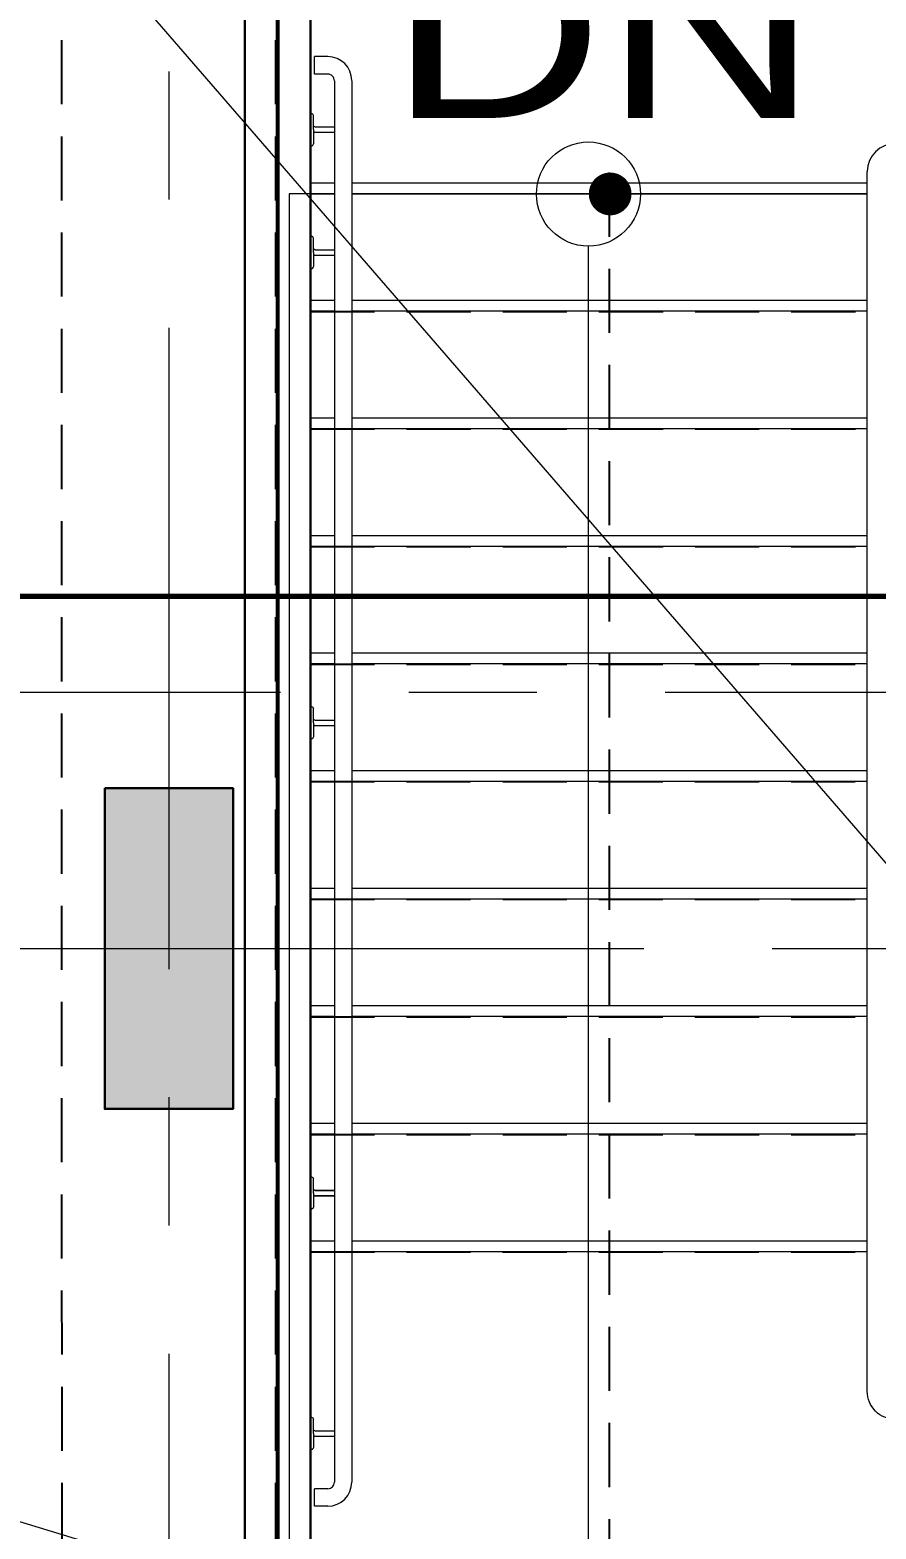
# Model space of a CAD drawing. Header units: inches. Extents: x -26575 to 27, y -11337 to 2257.
# Drawn here: x -22154 to -22074.8, y 848.8 to 989.1 of the extents above; entities that cross this region are included whole.
import ezdxf
from ezdxf import colors
from ezdxf.entities.mleader import LeaderData, LeaderLine
from ezdxf.enums import TextEntityAlignment as Align
from ezdxf.math import Vec2, Vec3

# ---------------------------------------------------------------- set-up
doc = ezdxf.new("R2010")
doc.units = ezdxf.units.IN
doc.header["$LTSCALE"] = 48
doc.header["$MEASUREMENT"] = 0
for name, pattern in [('A106$0$CENTER', [2, 1.25, -0.25, 0.25, -0.25]), ('A112$0$CENTER', [2, 1.25, -0.25, 0.25, -0.25]), ('NB - 12th floor_plan$0$HIDDEN2', [0.1875, 0.125, -0.0625])]:
    doc.linetypes.add(name, pattern=pattern)
for name, color, linetype in [('A106$0$A-ANNO-TEXT', 8, 'Continuous'), ('A106$0$A-AREA-IDEN', 8, 'Continuous'), ('A106$0$A-FLOR-HRAL', 8, 'Continuous'), ('A106$0$A-FLOR-OPENING', 8, 'Continuous'), ('A106$0$A-FLOR-STRS', 8, 'Continuous'), ('A106$0$A-GRID-GRDP0-15', 8, 'Continuous'), ('A106$0$A-WALL-FULL-INTR', 8, 'Continuous'), ('A106$0$bc105-11 - A-WALL-FIRE', 8, 'Continuous'), ('A112$0$A-ANNO-IDEN', 8, 'Continuous'), ('A112$0$A-ANNO-PATT-1-12', 8, 'Continuous'), ('A112$0$A-FLOR-HRAL', 8, 'Continuous'), ('A112$0$A-FLOR-SLAB', 8, 'Continuous'), ('A112$0$A-FLOR-STRS', 8, 'Continuous'), ('A112$0$A-GRID-GRDP0-15', 8, 'Continuous'), ('A112$0$A-WALL-FULL-INTR', 8, 'Continuous'), ('A112$0$bc112 - A-WALL-FIRE', 8, 'Continuous'), ('A112$0$Level 20', 8, 'Continuous'), ('A612$0$A-COLS-COL1-12', 8, 'Continuous'), ('E-FIRE', 234, 'Continuous'), ('E-TEXT', 6, 'Continuous'), ('NB - 12th floor_plan$0$STCBEAMS', 1, 'NB - 12th floor_plan$0$HIDDEN2'), ('NB - 12th floor_plan$0$STCCOLS1', 1, 'NB - 12th floor_plan$0$HIDDEN2'), ('NB - 12th floor_plan$0$STSTAIRS1', 1, 'NB - 12th floor_plan$0$HIDDEN2'), ('XREF', 7, 'Continuous')]:
    doc.layers.add(name, color=color, linetype=linetype)
doc.layers.add('E-Fire-Covr', color=240, linetype='Continuous', lineweight=70, plot=False)
doc.styles.add('A106$0$style-Arial', font='arial.ttf')
doc.styles.add('MAMEP ANNO', font='arial.ttf', dxfattribs={"height": 0.078125})
doc.styles.get("Standard").update_dxf_attribs({"font": 'simplex.shx'})

# ---------------------------------------------------------------- blocks, each defined once
blk = doc.blocks.new('*U336')
at = {"layer": 'A106$0$A-FLOR-HRAL', "linetype": 'Continuous', "lineweight": 0}
for p, q in [((-1.1, 1.5), (-1.04, 1.5)), ((-1.1, 1.5), (-1.1, -1.5)), ((-0.86, -0.01), (-0.86, 1.32)), ((-0.73, 0.24), (1.11, 0.24)), ((-0.86, -0.01), (-0.86, -1.32)), ((-0.73, -0.26), (1.11, -0.26)), ((-1.1, -1.5), (-1.04, -1.5))]:
    blk.add_line(p, q, dxfattribs=at)
at = {"layer": 'A106$0$A-FLOR-HRAL', "linetype": 'Continuous', "lineweight": 0, "extrusion": (0, 0, -1)}
for centre, radius, start, end in [((1.04, 1.32), 0.188, 90, 180), ((0.73, 0.37), 0.125, 270, 0), ((1.04, -1.32), 0.188, 180, 270)]:
    blk.add_arc(centre, radius, start, end, dxfattribs=at)
at = {"layer": 'A106$0$A-FLOR-HRAL', "linetype": 'Continuous', "lineweight": 0}
blk.add_arc((-0.73, -0.38), 0.125, 90, 180, dxfattribs=at)
blk = doc.blocks.new('*U335')
at = {"layer": 'A106$0$A-FLOR-HRAL', "linetype": 'Continuous', "lineweight": 0}
for p, q in [((-1.1, 1.5), (-1.04, 1.5)), ((-1.1, -1.5), (-1.1, 1.5)), ((-0.86, 0.01), (-0.86, 1.32)), ((-0.86, 0.01), (-0.86, -1.32)), ((-0.73, 0.26), (1.11, 0.26)), ((-0.73, -0.24), (1.11, -0.24)), ((-1.1, -1.5), (-1.04, -1.5))]:
    blk.add_line(p, q, dxfattribs=at)
for centre, radius, start, end in [((-1.04, 1.32), 0.188, 0, 90), ((-1.04, -1.32), 0.188, 270, 0), ((-0.73, -0.37), 0.125, 90, 180)]:
    blk.add_arc(centre, radius, start, end, dxfattribs=at)
at = {"layer": 'A106$0$A-FLOR-HRAL', "linetype": 'Continuous', "lineweight": 0, "extrusion": (0, 0, -1)}
blk.add_arc((0.73, 0.38), 0.125, 270, 0, dxfattribs=at)
blk = doc.blocks.new('A106')
at = {"layer": 'A106$0$A-ANNO-TEXT', "lineweight": 13}
blk.add_line((-22101.75, 839.47), (-22101.75, 968.89), dxfattribs=at)
blk.add_circle((-22101.75, 973.76), 4.87, dxfattribs=at)
at = {"layer": 'A106$0$A-AREA-IDEN', "lineweight": 0, "elevation": 0.21, "flags": 128}
blk.add_lwpolyline([(-22242.88, 858.82), (-22185.36, 858.82), (-21966.09, 791.85)], dxfattribs=at)
at = {"layer": 'A106$0$A-FLOR-HRAL', "lineweight": 13}
for p, q in [((-22127.4, 984.97), (-22127.4, 986.62)), ((-22126.15, 986.62), (-22127.4, 986.62)), ((-22126.15, 984.97), (-22127.4, 984.97)), ((-22125.52, 984.34), (-22125.52, 853.23)), ((-22123.9, 984.34), (-22123.9, 853.23)), ((-22075.65, 861.73), (-22075.65, 975.86)), ((-22127.4, 850.98), (-22127.4, 852.61)), ((-22126.15, 852.61), (-22127.4, 852.61)), ((-22126.15, 850.98), (-22127.4, 850.98))]:
    blk.add_line(p, q, dxfattribs=at)
for centre, radius, start, end in [((-22126.15, 984.37), 2.25, 0.1265, 90), ((-22126.15, 984.35), 0.625, 359.7619, 90), ((-22073.02, 975.86), 2.63, 90, 179.983), ((-22126.15, 853.23), 0.625, 270, 360), ((-22126.15, 853.23), 2.25, 270, 360)]:
    blk.add_arc(centre, radius, start, end, dxfattribs=at)
at = {"layer": 'A106$0$A-FLOR-HRAL', "lineweight": 13, "extrusion": (0, 0, -1)}
blk.add_arc((22073.02, 861.73), 2.63, 270, 0.0009, dxfattribs=at)
at = {"layer": 'A106$0$A-FLOR-OPENING', "lineweight": 0}
for p, q in [((-22129.77, 973.79), (-22129.77, 805.79)), ((-22127.77, 973.79), (-22129.77, 973.79)), ((-22127.77, 973.79), (-22125.52, 973.79)), ((-22123.9, 973.79), (-22075.65, 973.79))]:
    blk.add_line(p, q, dxfattribs=at)
at = {"layer": 'A106$0$A-FLOR-STRS', "lineweight": 0}
for p, q in [((-22125.52, 974.79), (-22127.77, 974.79)), ((-22075.65, 974.79), (-22123.9, 974.79)), ((-22125.52, 963.79), (-22127.77, 963.79)), ((-22075.65, 963.79), (-22123.9, 963.79)), ((-22125.52, 952.79), (-22127.77, 952.79)), ((-22075.65, 952.79), (-22123.9, 952.79)), ((-22125.52, 941.79), (-22127.77, 941.79)), ((-22075.65, 941.79), (-22123.9, 941.79)), ((-22125.52, 930.79), (-22127.77, 930.79)), ((-22075.65, 930.79), (-22123.9, 930.79)), ((-22125.52, 919.79), (-22127.77, 919.79)), ((-22075.65, 919.79), (-22123.9, 919.79)), ((-22125.52, 908.79), (-22127.77, 908.79)), ((-22075.65, 908.79), (-22123.9, 908.79)), ((-22125.52, 897.79), (-22127.77, 897.79)), ((-22075.65, 897.79), (-22123.9, 897.79)), ((-22125.52, 886.79), (-22127.77, 886.79)), ((-22075.65, 886.79), (-22123.9, 886.79)), ((-22125.52, 875.79), (-22127.77, 875.79)), ((-22075.65, 875.79), (-22123.9, 875.79))]:
    blk.add_line(p, q, dxfattribs=at)
at = {"layer": 'A106$0$A-FLOR-STRS', "lineweight": 13}
for p, q in [((-22125.52, 973.79), (-22127.77, 973.79)), ((-22125.52, 973.79), (-22127.77, 973.79)), ((-22075.65, 973.79), (-22123.9, 973.79)), ((-22125.52, 962.79), (-22127.77, 962.79)), ((-22075.65, 962.79), (-22123.9, 962.79)), ((-22125.52, 951.79), (-22127.77, 951.79)), ((-22075.65, 951.79), (-22123.9, 951.79)), ((-22125.52, 940.79), (-22127.77, 940.79)), ((-22075.65, 940.79), (-22123.9, 940.79)), ((-22125.52, 929.79), (-22127.77, 929.79)), ((-22075.65, 929.79), (-22123.9, 929.79)), ((-22125.52, 918.79), (-22127.65, 918.79)), ((-22075.65, 918.79), (-22123.9, 918.79)), ((-22125.52, 907.79), (-22127.77, 907.79)), ((-22075.65, 907.79), (-22123.9, 907.79)), ((-22125.52, 896.79), (-22127.77, 896.79)), ((-22075.65, 896.79), (-22123.9, 896.79)), ((-22125.52, 885.79), (-22127.77, 885.79)), ((-22075.65, 885.79), (-22123.9, 885.79)), ((-22125.52, 874.79), (-22127.77, 874.79)), ((-22075.65, 874.79), (-22123.9, 874.79))]:
    blk.add_line(p, q, dxfattribs=at)
at = {"layer": 'A106$0$A-GRID-GRDP0-15', "linetype": 'A106$0$CENTER', "lineweight": 0}
for p, q in [((-22141.02, 2113.24), (-22141.02, -676.9)), ((-24110.57, 927.16), (-20437.54, 927.16)), ((-23884.56, 903.16), (-20364.93, 903.16))]:
    blk.add_line(p, q, dxfattribs=at)
at = {"layer": 'A106$0$A-WALL-FULL-INTR', "lineweight": 30}
for p, q in [((-22127.77, 1029.79), (-22127.77, 807.79)), ((-22133.9, 1009.17), (-22133.9, 775.04))]:
    blk.add_line(p, q, dxfattribs=at)
at = {"layer": 'A106$0$bc105-11 - A-WALL-FIRE', "lineweight": 53}
blk.add_line((-22130.84, 1009.17), (-22130.84, 805.94), dxfattribs=at)
at = {"layer": 'A106$0$A-FLOR-HRAL', "lineweight": 0}
for name, p in [('*U335', (-22126.64, 979.78)), ('*U335', (-22126.64, 968.29)), ('*U336', (-22126.64, 924.29)), ('*U336', (-22126.64, 880.29)), ('*U336', (-22126.64, 857.79))]:
    blk.add_blockref(name, p, dxfattribs=at)
at = {"layer": 'A106$0$A-ANNO-TEXT', "lineweight": 13, "style": 'A106$0$style-Arial', "width": 1.246875}
blk.add_text('DN', height=16, dxfattribs=at).set_placement((-22120.46, 980.88, 0.21))
blk = doc.blocks.new('A112')
at = {"layer": 'A112$0$A-ANNO-IDEN', "lineweight": 0, "elevation": 0.21, "flags": 128}
blk.add_lwpolyline([(-22258.29, 1071.71), (-22213.02, 1071.71), (-21973.19, 794.86)], dxfattribs=at)
at = {"layer": 'A112$0$A-ANNO-PATT-1-12', "lineweight": 30, "extrusion": (0, 0, -1)}
blk.add_solid([(22147.02, 888.16), (22135.02, 888.16), (22147.02, 918.16), (22135.02, 918.16)], dxfattribs=at)
at = {"layer": 'A112$0$A-FLOR-HRAL', "lineweight": 13}
for p, q in [((-22127.4, 984.97), (-22127.4, 986.62)), ((-22126.15, 986.62), (-22127.4, 986.62)), ((-22126.15, 984.97), (-22127.4, 984.97)), ((-22125.52, 984.34), (-22125.52, 853.23)), ((-22123.9, 984.34), (-22123.9, 853.23)), ((-22075.65, 861.73), (-22075.65, 975.86)), ((-22127.4, 850.98), (-22127.4, 852.61)), ((-22126.15, 852.61), (-22127.4, 852.61)), ((-22126.15, 850.98), (-22127.4, 850.98))]:
    blk.add_line(p, q, dxfattribs=at)
at = {"layer": 'A112$0$A-FLOR-HRAL', "lineweight": 0}
for p, q in [((-22127.73, 981.28), (-22127.68, 981.28)), ((-22127.73, 978.28), (-22127.73, 981.28)), ((-22127.49, 979.79), (-22127.49, 981.1)), ((-22127.49, 979.79), (-22127.49, 978.46)), ((-22127.37, 980.04), (-22125.52, 980.04)), ((-22127.37, 979.54), (-22125.52, 979.54)), ((-22127.73, 978.28), (-22127.68, 978.28)), ((-22127.73, 969.8), (-22127.68, 969.8)), ((-22127.73, 966.79), (-22127.73, 969.8)), ((-22127.49, 968.3), (-22127.49, 969.61)), ((-22127.49, 968.3), (-22127.49, 966.98)), ((-22127.37, 968.55), (-22125.52, 968.55)), ((-22127.37, 968.05), (-22125.52, 968.05)), ((-22127.73, 966.79), (-22127.68, 966.79)), ((-22127.73, 925.8), (-22127.68, 925.8)), ((-22127.73, 925.8), (-22127.73, 922.79)), ((-22127.49, 924.29), (-22127.49, 925.61)), ((-22127.37, 924.54), (-22125.52, 924.54)), ((-22127.49, 924.29), (-22127.49, 922.98)), ((-22127.37, 924.04), (-22125.52, 924.04)), ((-22127.73, 922.79), (-22127.68, 922.79)), ((-22127.73, 881.8), (-22127.68, 881.8)), ((-22127.73, 881.8), (-22127.73, 878.79)), ((-22127.49, 880.29), (-22127.49, 881.61)), ((-22127.49, 880.29), (-22127.49, 878.98)), ((-22127.37, 880.54), (-22125.52, 880.54)), ((-22127.37, 880.04), (-22125.52, 880.04)), ((-22127.73, 878.79), (-22127.68, 878.79)), ((-22127.73, 859.3), (-22127.68, 859.3)), ((-22127.73, 859.3), (-22127.73, 856.29)), ((-22127.49, 857.79), (-22127.49, 859.11)), ((-22127.49, 857.79), (-22127.49, 856.48)), ((-22127.37, 858.04), (-22125.52, 858.04)), ((-22127.37, 857.54), (-22125.52, 857.54)), ((-22127.73, 856.29), (-22127.68, 856.29))]:
    blk.add_line(p, q, dxfattribs=at)
at = {"layer": 'A112$0$A-FLOR-HRAL', "lineweight": 13}
for centre, radius, start, end in [((-22126.15, 984.37), 2.25, 0.1265, 90), ((-22126.15, 984.35), 0.625, 359.7619, 90), ((-22073.02, 975.86), 2.63, 90, 179.983), ((-22126.15, 853.23), 0.625, 270, 360), ((-22126.15, 853.23), 2.25, 270, 360)]:
    blk.add_arc(centre, radius, start, end, dxfattribs=at)
at = {"layer": 'A112$0$A-FLOR-HRAL', "lineweight": 0}
for centre, radius, start, end in [((-22127.68, 981.1), 0.188, 0, 90), ((-22127.37, 979.41), 0.125, 90, 180), ((-22127.68, 978.46), 0.188, 270, 0), ((-22127.68, 969.61), 0.188, 0, 90), ((-22127.37, 967.93), 0.125, 90, 180), ((-22127.68, 966.98), 0.188, 270, 0), ((-22127.37, 923.91), 0.125, 90, 180), ((-22127.37, 879.91), 0.125, 90, 180), ((-22127.37, 857.41), 0.125, 90, 180)]:
    blk.add_arc(centre, radius, start, end, dxfattribs=at)
at = {"layer": 'A112$0$A-FLOR-HRAL', "lineweight": 0, "extrusion": (0, 0, -1)}
for centre, radius, start, end in [((22127.37, 980.16), 0.125, 270, 0), ((22127.37, 968.68), 0.125, 270, 0), ((22127.68, 925.61), 0.188, 90, 180), ((22127.37, 924.66), 0.125, 270, 0), ((22127.68, 922.98), 0.188, 180, 270), ((22127.68, 881.61), 0.188, 90, 180), ((22127.37, 880.66), 0.125, 270, 0), ((22127.68, 878.98), 0.188, 180, 270), ((22127.68, 859.11), 0.188, 90, 180), ((22127.37, 858.16), 0.125, 270, 0), ((22127.68, 856.48), 0.188, 180, 270)]:
    blk.add_arc(centre, radius, start, end, dxfattribs=at)
at = {"layer": 'A112$0$A-FLOR-HRAL', "lineweight": 13, "extrusion": (0, 0, -1)}
blk.add_arc((22073.02, 861.73), 2.63, 270, 0.0009, dxfattribs=at)
at = {"layer": 'A112$0$A-FLOR-SLAB', "lineweight": 0}
for p, q in [((-22129.77, 973.79), (-22129.77, 805.79)), ((-22127.77, 973.79), (-22129.77, 973.79))]:
    blk.add_line(p, q, dxfattribs=at)
at = {"layer": 'A112$0$A-FLOR-STRS', "lineweight": 0}
for p, q in [((-22125.52, 974.79), (-22127.77, 974.79)), ((-22075.65, 974.79), (-22123.9, 974.79)), ((-22125.52, 963.79), (-22127.77, 963.79)), ((-22075.65, 963.79), (-22123.9, 963.79)), ((-22125.52, 952.79), (-22127.77, 952.79)), ((-22075.65, 952.79), (-22123.9, 952.79)), ((-22125.52, 941.79), (-22127.77, 941.79)), ((-22075.65, 941.79), (-22123.9, 941.79)), ((-22125.52, 930.79), (-22127.77, 930.79)), ((-22075.65, 930.79), (-22123.9, 930.79)), ((-22125.52, 919.79), (-22127.77, 919.79)), ((-22075.65, 919.79), (-22123.9, 919.79)), ((-22125.52, 908.79), (-22127.77, 908.79)), ((-22075.65, 908.79), (-22123.9, 908.79)), ((-22125.52, 897.79), (-22127.77, 897.79)), ((-22075.65, 897.79), (-22123.9, 897.79)), ((-22075.65, 886.79), (-22123.9, 886.79)), ((-22075.65, 875.79), (-22123.9, 875.79))]:
    blk.add_line(p, q, dxfattribs=at)
at = {"layer": 'A112$0$A-FLOR-STRS', "lineweight": 13}
for p, q in [((-22125.52, 973.79), (-22127.77, 973.79)), ((-22125.52, 973.79), (-22127.77, 973.79)), ((-22075.65, 973.79), (-22123.9, 973.79)), ((-22125.52, 962.79), (-22127.77, 962.79)), ((-22075.65, 962.79), (-22123.9, 962.79)), ((-22125.52, 951.79), (-22127.77, 951.79)), ((-22075.65, 951.79), (-22123.9, 951.79)), ((-22125.52, 940.79), (-22127.77, 940.79)), ((-22075.65, 940.79), (-22123.9, 940.79)), ((-22125.52, 929.79), (-22127.77, 929.79)), ((-22075.65, 929.79), (-22123.9, 929.79)), ((-22125.52, 918.79), (-22127.65, 918.79)), ((-22075.65, 918.79), (-22123.9, 918.79)), ((-22125.52, 907.79), (-22127.77, 907.79)), ((-22075.65, 907.79), (-22123.9, 907.79)), ((-22125.52, 896.79), (-22127.77, 896.79)), ((-22075.65, 896.79), (-22123.9, 896.79)), ((-22075.65, 885.79), (-22123.9, 885.79)), ((-22075.65, 874.79), (-22123.9, 874.79))]:
    blk.add_line(p, q, dxfattribs=at)
at = {"layer": 'A112$0$A-GRID-GRDP0-15', "linetype": 'A112$0$CENTER', "lineweight": 0}
for p, q in [((-22141.02, 2113.24), (-22141.02, -676.9)), ((-24110.57, 927.16), (-20437.54, 927.16)), ((-23884.56, 903.16), (-20364.93, 903.16))]:
    blk.add_line(p, q, dxfattribs=at)
at = {"layer": 'A112$0$A-WALL-FULL-INTR', "lineweight": 30}
for p, q in [((-22127.77, 1035.79), (-22127.77, 807.79)), ((-22133.9, 1009.17), (-22133.9, 775.04))]:
    blk.add_line(p, q, dxfattribs=at)
at = {"layer": 'A112$0$bc112 - A-WALL-FIRE', "lineweight": 53}
blk.add_line((-22130.84, 1038.86), (-22130.84, 805.94), dxfattribs=at)
at = {"layer": 'A112$0$Level 20', "lineweight": 0}
for p, q in [((-22125.52, 886.79), (-22127.77, 886.79)), ((-22125.52, 875.79), (-22127.77, 875.79))]:
    blk.add_line(p, q, dxfattribs=at)
at = {"layer": 'A112$0$Level 20', "lineweight": 13}
for p, q in [((-22125.52, 885.79), (-22127.77, 885.79)), ((-22125.52, 874.79), (-22127.77, 874.79))]:
    blk.add_line(p, q, dxfattribs=at)
blk = doc.blocks.new('A612')
at = {"layer": 'A612$0$A-COLS-COL1-12', "lineweight": 30}
blk.add_3dface([(-22147.02, 918.16), (-22135.02, 918.16), (-22135.02, 888.16), (-22147.02, 888.16)], dxfattribs=at)
blk = doc.blocks.new('NB - 12th floor_plan')
at = {"layer": 'NB - 12th floor_plan$0$STCBEAMS'}
for p, q in [((-22151.01, 379.16), (-22151.03, 1009.17)), ((-22131.02, 379.16), (-22131.02, 1009.17))]:
    blk.add_line(p, q, dxfattribs=at)
at = {"layer": 'NB - 12th floor_plan$0$STCCOLS1'}
blk.add_lwpolyline([(-22135.02, 888.16), (-22147.02, 888.16), (-22147.02, 918.16), (-22135.02, 918.16)], close=True, dxfattribs=at)
at = {"layer": 'NB - 12th floor_plan$0$STSTAIRS1'}
for p, q in [((-22127.77, 962.78), (-22070.27, 962.78)), ((-22127.77, 951.78), (-22070.27, 951.78)), ((-22127.77, 940.78), (-22070.27, 940.78)), ((-22127.78, 929.78), (-22070.27, 929.78)), ((-22127.78, 918.78), (-22070.27, 918.78)), ((-22127.78, 907.78), (-22070.27, 907.78)), ((-22127.78, 896.78), (-22070.27, 896.78)), ((-22127.78, 885.77), (-22070.27, 885.77)), ((-22127.79, 874.77), (-22070.27, 874.77))]:
    blk.add_line(p, q, dxfattribs=at)
at = {"layer": 'NB - 12th floor_plan$0$STSTAIRS1', "lineweight": 25}
blk.add_lwpolyline([(-22035.77, 891.21), (-22035.77, 834.77), (-22099.77, 834.77), (-22099.77, 978.77)], dxfattribs=at)
at = {"layer": 'NB - 12th floor_plan$0$STSTAIRS1', "lineweight": 25, "const_width": 2}
blk.add_lwpolyline([(-22099.72, 972.77, -1), (-22099.72, 974.77, -1)], format="xyb", close=True, dxfattribs=at)
blk = doc.blocks.new('*U164')
at = {"layer": 'E-Fire-Covr'}
blk.add_lwpolyline([(10.15, 322), (318, 322), (318, -314), (-318, -314), (-318, 322), (-9.51, 322)], dxfattribs=at)
blk = doc.blocks.new('MLD-KeyNote')
at = {"color": 0, "linetype": 'Continuous', "transparency": 16777216}
blk.add_lwpolyline([(-0.09375, -0.09375), (0.09375, -0.09375), (0.09375, 0.09375), (-0.09375, 0.09375)], close=True, dxfattribs=at)
at = {"color": 0, "linetype": 'ByBlock', "transparency": 16777216, "style": 'MAMEP ANNO'}
blk.add_attdef('ID', text='', height=0.10156, dxfattribs=at).set_placement((0, 0), align=Align.MIDDLE_CENTER)

msp = doc.modelspace()

# ---------------------------------------------------------------- block references
at = {"layer": 'E-FIRE'}
msp.add_blockref('*U164', (-21970.01, 1250.09), dxfattribs=at)
at = {"layer": 'XREF'}
for name in ['A106', 'A112', 'NB - 12th floor_plan', 'A612']:
    msp.add_blockref(name, (0, 0), dxfattribs=at)

# ---------------------------------------------------------------- leaders
at = {"layer": 'E-TEXT'}
ml = msp.add_multileader_block('Standard', dxfattribs=at)
ml.set_content('MLD-KeyNote', color=256, scale=96)
ml.set_attribute('ID', '1', width=0)
ml.set_leader_properties(color=256, linetype='Continuous')
ml.build(insert=Vec2(0, 0))
ml.multileader.update_dxf_attribs({"has_dogleg": 0, "text_left_attachment_type": 2, "text_right_attachment_type": 2, "dogleg_length": 3.84, "arrow_head_size": 12, "scale": 96})
ctx = ml.context
ctx.base_point, ctx.scale, ctx.char_height, ctx.arrow_head_size, ctx.landing_gap_size, ctx.plane_origin = Vec3(-22030.51, 972.83), 96, 737.28, 12, 384, Vec3(-22056.93, 1001.76)
ctx.left_attachment, ctx.right_attachment = 2, 2
notes = []
notes.append((ctx, [(0, (1, 1, 0), (-22399.51, 972.83), (1, 0), 369, [(0, [(-22069.13, 1001.47), (-22040.23, 972.83)], 0, [])])]))
ctx.block.insert = Vec3(-22021.51, 972.83)
for ctx, leaders in notes:
    for number, flags, end, landing, length, lines in leaders:
        leader = LeaderData()
        leader.index, (leader.has_last_leader_line, leader.has_dogleg_vector, leader.attachment_direction) = number, flags
        leader.last_leader_point, leader.dogleg_vector, leader.dogleg_length = Vec3(end), Vec3(landing), length
        for number, points, colour, breaks in lines:
            line = LeaderLine()
            line.index, line.vertices, line.color, line.breaks = number, Vec3.list(points), colors.encode_raw_color(colour), breaks
            leader.lines.append(line)
        ctx.leaders.append(leader)

doc.saveas('drawing.dxf')
